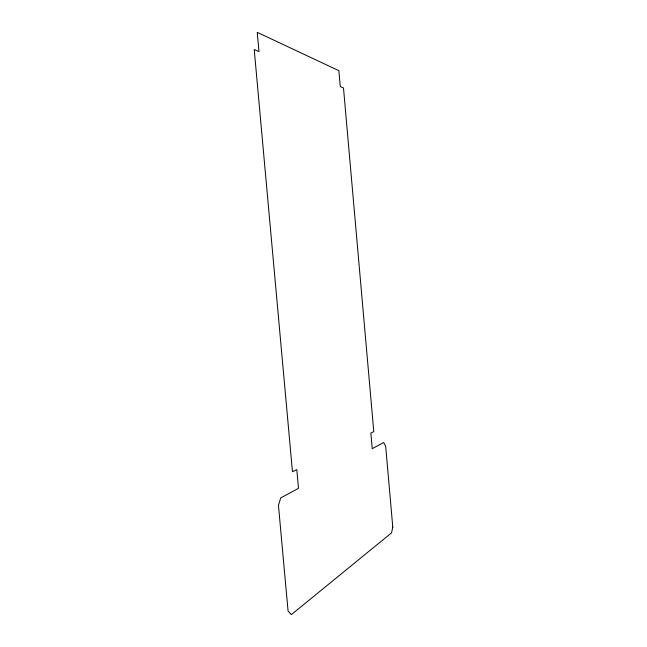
<?xml version="1.0" encoding="UTF-8"?>
<svg xmlns="http://www.w3.org/2000/svg" width="647" height="647" viewBox="0 0 647 647"><rect width="100%" height="100%" fill="white"/><g stroke="black" fill="none" stroke-linecap="round" stroke-linejoin="round"><path stroke-width="0.97" d="M392.778 527.046L391.564 532.845L291.32 614.65L288.069 611.019L278.445 505.307L280.701 497.915L298.493 488.339L296.795 469.568L292.46 471.712L254.222 49.536L258.986 51.582L257.247 32.35L338.874 70.685L340.282 86.593L343.492 87.976L373.788 431.63L370.86 433.069L372.235 448.662L383.631 442.532L385.669 446.147L392.778 527.046"/></g></svg>
